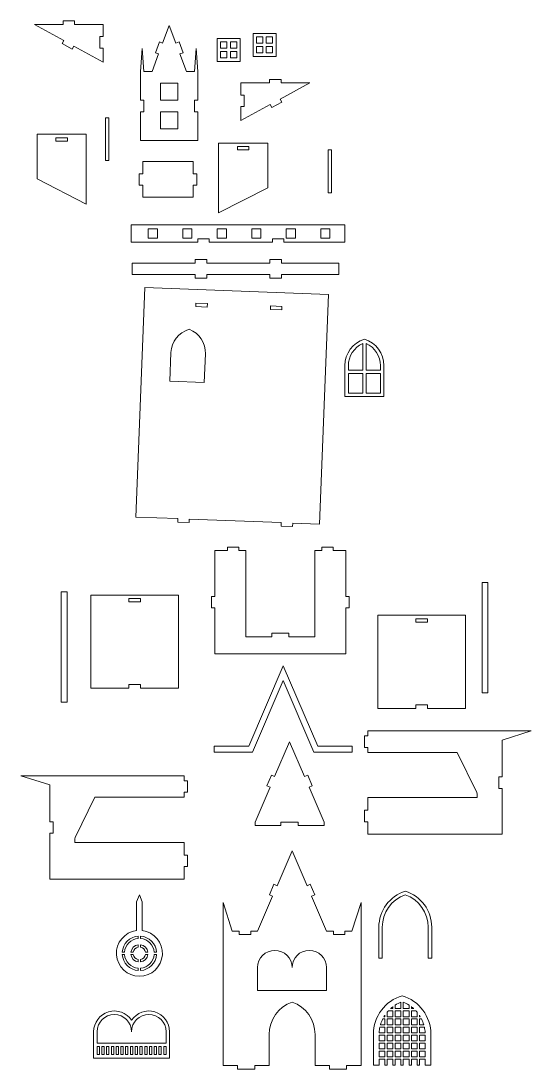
# Model space of a CAD drawing. Header units: millimetres. Extents: x -5563 to 1495, y -1833 to 2679.
# Drawn here: x -1067 to -624, y 1206 to 2118 of the extents above; entities that cross this region are included whole.
import ezdxf

# ---------------------------------------------------------------- set-up
doc = ezdxf.new("R2010")
doc.units = ezdxf.units.MM

msp = doc.modelspace()

# ---------------------------------------------------------------- linework, layer by layer
at = {"color": 7, "linetype": 'Continuous', "lineweight": 15}
for p, q in [((-1030.8, 2118.02), (-1030.8, 2115.02)), ((-1020.8, 2118.02), (-1030.8, 2118.02)), ((-1020.8, 2115.02), (-1020.8, 2118.02)), ((-1055.8, 2115.02), (-1030.18, 2101)), ((-1030.8, 2115.02), (-1055.8, 2115.02)), ((-995.8, 2115.02), (-1020.8, 2115.02)), ((-995.8, 2104.42), (-995.8, 2115.02)), ((-938.39, 2114.01), (-944.14, 2098.69)), ((-932.65, 2098.69), (-938.39, 2114.01)), ((-865.43, 2107.21), (-865.43, 2087.21)), ((-845.43, 2107.21), (-865.43, 2107.21)), ((-845.43, 2087.21), (-845.43, 2107.21)), ((-1030.18, 2101), (-1031.62, 2098.37)), ((-1031.62, 2098.37), (-1022.85, 2093.57)), ((-998.8, 2104.42), (-995.8, 2104.42)), ((-998.8, 2104.42), (-998.8, 2094.42)), ((-946.94, 2099.75), (-950.46, 2090.38)), ((-944.14, 2098.69), (-946.94, 2099.75)), ((-929.84, 2099.75), (-932.65, 2098.69)), ((-926.33, 2090.38), (-929.84, 2099.75)), ((-896.69, 2102.88), (-896.69, 2082.88)), ((-876.69, 2102.88), (-896.69, 2102.88)), ((-888.19, 2099.88), (-893.69, 2099.88)), ((-893.69, 2099.88), (-893.69, 2094.38)), ((-888.19, 2094.38), (-888.19, 2099.88)), ((-885.19, 2099.88), (-885.19, 2094.38)), ((-879.69, 2099.88), (-885.19, 2099.88)), ((-879.69, 2094.38), (-879.69, 2099.88)), ((-876.69, 2082.88), (-876.69, 2102.88)), ((-862.43, 2104.21), (-862.43, 2098.71)), ((-856.93, 2104.21), (-862.43, 2104.21)), ((-862.43, 2098.71), (-856.93, 2098.71)), ((-856.93, 2098.71), (-856.93, 2104.21)), ((-848.43, 2104.21), (-853.93, 2104.21)), ((-853.93, 2104.21), (-853.93, 2098.71)), ((-853.93, 2098.71), (-848.43, 2098.71)), ((-848.43, 2098.71), (-848.43, 2104.21)), ((-1022.85, 2093.57), (-1021.41, 2096.2)), ((-1021.41, 2096.2), (-995.8, 2082.19)), ((-998.8, 2094.42), (-995.8, 2094.42)), ((-995.8, 2082.19), (-995.8, 2094.42)), ((-961.89, 2094.01), (-963.39, 2074.01)), ((-960.39, 2074.01), (-961.89, 2094.01)), ((-947.65, 2089.33), (-953.39, 2074.01)), ((-950.46, 2090.38), (-947.65, 2089.33)), ((-929.14, 2089.33), (-926.33, 2090.38)), ((-923.39, 2074.01), (-929.14, 2089.33)), ((-914.89, 2094.01), (-916.39, 2074.01)), ((-913.39, 2074.01), (-914.89, 2094.01)), ((-893.69, 2094.38), (-888.19, 2094.38)), ((-888.19, 2091.38), (-893.69, 2091.38)), ((-893.69, 2091.38), (-893.69, 2085.88)), ((-888.19, 2085.88), (-888.19, 2091.38)), ((-885.19, 2094.38), (-879.69, 2094.38)), ((-885.19, 2091.38), (-885.19, 2085.88)), ((-879.69, 2091.38), (-885.19, 2091.38)), ((-879.69, 2085.88), (-879.69, 2091.38)), ((-862.43, 2095.71), (-862.43, 2090.21)), ((-856.93, 2095.71), (-862.43, 2095.71)), ((-862.43, 2090.21), (-856.93, 2090.21)), ((-856.93, 2090.21), (-856.93, 2095.71)), ((-848.43, 2095.71), (-853.93, 2095.71)), ((-853.93, 2095.71), (-853.93, 2090.21)), ((-853.93, 2090.21), (-848.43, 2090.21)), ((-848.43, 2090.21), (-848.43, 2095.71)), ((-896.69, 2082.88), (-876.69, 2082.88)), ((-893.69, 2085.88), (-888.19, 2085.88)), ((-885.19, 2085.88), (-879.69, 2085.88)), ((-865.43, 2087.21), (-845.43, 2087.21)), ((-963.39, 2074.01), (-963.39, 2049.01)), ((-953.39, 2074.01), (-960.39, 2074.01)), ((-916.39, 2074.01), (-923.39, 2074.01)), ((-913.39, 2049.01), (-913.39, 2074.01)), ((-930.89, 2064.01), (-945.89, 2064.01)), ((-945.89, 2064.01), (-945.89, 2049.01)), ((-930.89, 2049.01), (-930.89, 2064.01)), ((-876.15, 2053.5), (-876.15, 2064.09)), ((-876.15, 2064.09), (-851.15, 2064.09)), ((-851.15, 2067.09), (-851.15, 2064.09)), ((-841.15, 2067.09), (-851.15, 2067.09)), ((-816.15, 2064.09), (-841.77, 2050.08)), ((-841.15, 2064.09), (-841.15, 2067.09)), ((-841.15, 2064.09), (-816.15, 2064.09)), ((-873.15, 2053.5), (-876.15, 2053.5)), ((-873.15, 2043.5), (-873.15, 2053.5)), ((-960.39, 2049.01), (-963.39, 2049.01)), ((-960.39, 2039.01), (-960.39, 2049.01)), ((-945.89, 2049.01), (-930.89, 2049.01)), ((-916.39, 2049.01), (-913.39, 2049.01)), ((-916.39, 2049.01), (-916.39, 2039.01)), ((-850.54, 2045.28), (-876.15, 2031.26)), ((-876.15, 2031.26), (-876.15, 2043.5)), ((-873.15, 2043.5), (-876.15, 2043.5)), ((-850.54, 2045.28), (-849.1, 2042.65)), ((-849.1, 2042.65), (-840.33, 2047.45)), ((-840.33, 2047.45), (-841.77, 2050.08)), ((-963.39, 2039.01), (-963.39, 2014.01)), ((-960.39, 2039.01), (-963.39, 2039.01)), ((-945.89, 2039.01), (-945.89, 2024.01)), ((-930.89, 2039.01), (-945.89, 2039.01)), ((-930.89, 2024.01), (-930.89, 2039.01)), ((-916.39, 2039.01), (-913.39, 2039.01)), ((-913.39, 2014.01), (-913.39, 2039.01)), ((-993.97, 2033.83), (-990.97, 2033.83)), ((-993.97, 2033.83), (-993.97, 1996.63)), ((-990.97, 2033.83), (-990.97, 1996.63)), ((-1053.34, 2019.35), (-1053.34, 1980.52)), ((-1010.62, 2019.35), (-1053.34, 2019.35)), ((-1036.98, 2016.35), (-1026.98, 2016.35)), ((-1036.98, 2013.35), (-1036.98, 2016.35)), ((-1026.98, 2013.35), (-1026.98, 2016.35)), ((-1010.62, 1958.63), (-1010.62, 2019.35)), ((-945.89, 2024.01), (-930.89, 2024.01)), ((-1036.98, 2013.35), (-1026.98, 2013.35)), ((-963.39, 2014.01), (-913.39, 2014.01)), ((-895.43, 1951.02), (-895.43, 2011.74)), ((-895.43, 2011.74), (-852.71, 2011.74)), ((-879.07, 2008.74), (-869.07, 2008.74)), ((-879.07, 2005.74), (-879.07, 2008.74)), ((-869.07, 2005.74), (-869.07, 2008.74)), ((-852.71, 2011.74), (-852.71, 1972.91)), ((-879.07, 2005.74), (-869.07, 2005.74)), ((-797.17, 2005.76), (-800.17, 2005.76)), ((-800.17, 2005.76), (-800.17, 1968.57)), ((-797.17, 2005.76), (-797.17, 1968.57)), ((-993.97, 1996.63), (-990.97, 1996.63)), ((-961.49, 1995.71), (-917.49, 1995.71)), ((-961.49, 1985.11), (-961.49, 1995.71)), ((-917.49, 1985.11), (-917.49, 1995.71)), ((-1053.34, 1980.52), (-1010.62, 1958.63)), ((-964.49, 1975.11), (-964.49, 1985.11)), ((-964.49, 1985.11), (-961.49, 1985.11)), ((-917.49, 1985.11), (-914.49, 1985.11)), ((-914.49, 1985.11), (-914.49, 1975.11)), ((-961.49, 1975.11), (-964.49, 1975.11)), ((-961.49, 1964.52), (-961.49, 1975.11)), ((-917.49, 1964.52), (-917.49, 1975.11)), ((-914.49, 1975.11), (-917.49, 1975.11)), ((-852.71, 1972.91), (-895.43, 1951.02)), ((-917.49, 1964.52), (-961.49, 1964.52)), ((-797.17, 1968.57), (-800.17, 1968.57)), ((-971.63, 1940.49), (-971.63, 1925.49)), ((-785.63, 1940.49), (-971.63, 1940.49)), ((-948.63, 1936.99), (-956.63, 1936.99)), ((-956.63, 1936.99), (-956.63, 1928.99)), ((-948.63, 1928.99), (-948.63, 1936.99)), ((-918.63, 1936.99), (-926.63, 1936.99)), ((-926.63, 1936.99), (-926.63, 1928.99)), ((-918.63, 1928.99), (-918.63, 1936.99)), ((-896.63, 1936.99), (-896.63, 1928.99)), ((-888.63, 1936.99), (-896.63, 1936.99)), ((-888.63, 1928.99), (-888.63, 1936.99)), ((-858.63, 1936.99), (-866.63, 1936.99)), ((-866.63, 1936.99), (-866.63, 1928.99)), ((-858.63, 1928.99), (-858.63, 1936.99)), ((-828.63, 1936.99), (-836.63, 1936.99)), ((-836.63, 1936.99), (-836.63, 1928.99)), ((-828.63, 1928.99), (-828.63, 1936.99)), ((-798.63, 1936.99), (-806.63, 1936.99)), ((-806.63, 1936.99), (-806.63, 1928.99)), ((-798.63, 1928.99), (-798.63, 1936.99)), ((-785.63, 1925.49), (-785.63, 1940.49)), ((-971.63, 1925.49), (-913.63, 1925.49)), ((-956.63, 1928.99), (-948.63, 1928.99)), ((-926.63, 1928.99), (-918.63, 1928.99)), ((-913.63, 1928.49), (-913.63, 1925.49)), ((-903.63, 1928.49), (-913.63, 1928.49)), ((-903.63, 1928.49), (-903.63, 1925.49)), ((-903.63, 1925.49), (-848.63, 1925.49)), ((-896.63, 1928.99), (-888.63, 1928.99)), ((-866.63, 1928.99), (-858.63, 1928.99)), ((-848.63, 1928.49), (-848.63, 1925.49)), ((-838.63, 1928.49), (-848.63, 1928.49)), ((-838.63, 1928.49), (-838.63, 1925.49)), ((-838.63, 1925.49), (-785.63, 1925.49)), ((-836.63, 1928.99), (-828.63, 1928.99)), ((-806.63, 1928.99), (-798.63, 1928.99)), ((-970.8, 1907.28), (-970.8, 1897.28)), ((-970.8, 1907.28), (-915.8, 1907.28)), ((-915.8, 1910.28), (-915.8, 1907.28)), ((-905.8, 1910.28), (-915.8, 1910.28)), ((-905.8, 1907.28), (-905.8, 1910.28)), ((-905.8, 1907.28), (-850.8, 1907.28)), ((-840.8, 1910.28), (-850.8, 1910.28)), ((-850.8, 1910.28), (-850.8, 1907.28)), ((-840.8, 1907.28), (-840.8, 1910.28)), ((-840.8, 1907.28), (-790.8, 1907.28)), ((-790.8, 1907.28), (-790.8, 1897.28)), ((-970.8, 1897.28), (-915.8, 1897.28)), ((-915.8, 1897.28), (-915.8, 1894.28)), ((-915.8, 1894.28), (-905.8, 1894.28)), ((-905.8, 1894.28), (-905.8, 1897.28)), ((-905.8, 1897.28), (-850.8, 1897.28)), ((-850.8, 1897.28), (-850.8, 1894.28)), ((-850.8, 1894.28), (-840.8, 1894.28)), ((-840.8, 1894.28), (-840.8, 1897.28)), ((-840.8, 1897.28), (-790.8, 1897.28)), ((-959.74, 1886.15), (-967.4, 1686.29)), ((-959.74, 1886.15), (-799.85, 1880.01)), ((-799.85, 1880.01), (-807.52, 1680.16)), ((-915.23, 1872.43), (-915.34, 1869.43)), ((-905.24, 1872.05), (-915.23, 1872.43)), ((-905.24, 1872.05), (-905.35, 1869.05)), ((-905.35, 1869.05), (-915.34, 1869.43)), ((-850.28, 1869.94), (-850.39, 1866.94)), ((-840.4, 1866.56), (-850.39, 1866.94)), ((-840.29, 1869.56), (-850.28, 1869.94)), ((-840.29, 1869.56), (-840.4, 1866.56)), ((-770.04, 1837.27), (-770.04, 1814.06)), ((-767.04, 1814.06), (-767.04, 1837.27)), ((-936.9, 1829.37), (-937.85, 1804.39)), ((-907.88, 1803.24), (-906.92, 1828.22)), ((-785.54, 1791.06), (-785.54, 1818.06)), ((-782.54, 1814.06), (-782.54, 1818.06)), ((-754.54, 1818.06), (-754.54, 1814.06)), ((-751.54, 1818.06), (-751.54, 1791.06)), ((-770.04, 1814.06), (-782.54, 1814.06)), ((-782.54, 1794.06), (-782.54, 1811.06)), ((-782.54, 1811.06), (-770.04, 1811.06)), ((-770.04, 1811.06), (-770.04, 1794.06)), ((-754.54, 1814.06), (-767.04, 1814.06)), ((-767.04, 1811.06), (-754.54, 1811.06)), ((-767.04, 1794.06), (-767.04, 1811.06)), ((-754.54, 1811.06), (-754.54, 1794.06)), ((-937.85, 1804.39), (-907.88, 1803.24)), ((-751.54, 1791.06), (-785.54, 1791.06)), ((-770.04, 1794.06), (-782.54, 1794.06)), ((-754.54, 1794.06), (-767.04, 1794.06)), ((-967.4, 1686.29), (-930.93, 1684.89)), ((-930.93, 1684.89), (-931.04, 1681.9)), ((-931.04, 1681.9), (-921.05, 1681.51)), ((-921.05, 1681.51), (-920.94, 1684.51)), ((-920.94, 1684.51), (-840.99, 1681.45)), ((-840.99, 1681.45), (-841.11, 1678.45)), ((-841.11, 1678.45), (-831.12, 1678.06)), ((-831.12, 1678.06), (-831, 1681.06)), ((-831, 1681.06), (-807.52, 1680.16)), ((-898.71, 1617.12), (-898.71, 1657.12)), ((-898.71, 1657.12), (-887.71, 1657.12)), ((-887.71, 1657.12), (-887.71, 1660.12)), ((-887.71, 1660.12), (-877.71, 1660.12)), ((-877.71, 1660.12), (-877.71, 1657.12)), ((-877.71, 1657.12), (-871.71, 1657.12)), ((-871.71, 1657.12), (-871.71, 1582.12)), ((-811.71, 1582.12), (-811.71, 1657.12)), ((-811.71, 1657.12), (-805.71, 1657.12)), ((-805.71, 1657.12), (-805.71, 1660.12)), ((-805.71, 1660.12), (-795.71, 1660.12)), ((-795.71, 1660.12), (-795.71, 1657.12)), ((-795.71, 1657.12), (-784.71, 1657.12)), ((-784.71, 1657.12), (-784.71, 1617.12)), ((-666.1, 1629.16), (-666.1, 1533.16)), ((-661.1, 1629.16), (-666.1, 1629.16)), ((-661.1, 1533.16), (-661.1, 1629.16)), ((-1032.36, 1621.24), (-1032.36, 1525.24)), ((-1027.36, 1621.24), (-1032.36, 1621.24)), ((-1027.36, 1525.24), (-1027.36, 1621.24)), ((-1006.6, 1537.38), (-1006.6, 1618.38)), ((-1006.6, 1618.38), (-930.45, 1618.38)), ((-973.52, 1615.38), (-963.52, 1615.38)), ((-973.52, 1612.38), (-973.52, 1615.38)), ((-963.52, 1615.38), (-963.52, 1612.38)), ((-930.45, 1618.38), (-930.45, 1537.38)), ((-901.71, 1617.12), (-898.71, 1617.12)), ((-901.71, 1607.12), (-901.71, 1617.12)), ((-784.71, 1617.12), (-781.71, 1617.12)), ((-781.71, 1617.12), (-781.71, 1607.12)), ((-963.52, 1612.38), (-973.52, 1612.38)), ((-898.71, 1607.12), (-901.71, 1607.12)), ((-898.71, 1567.12), (-898.71, 1607.12)), ((-781.71, 1607.12), (-784.71, 1607.12)), ((-784.71, 1607.12), (-784.71, 1567.12)), ((-756.83, 1519.75), (-756.83, 1600.75)), ((-756.83, 1600.75), (-680.67, 1600.75)), ((-723.75, 1597.75), (-713.75, 1597.75)), ((-723.75, 1594.75), (-723.75, 1597.75)), ((-713.75, 1597.75), (-713.75, 1594.75)), ((-680.67, 1600.75), (-680.67, 1519.75)), ((-713.75, 1594.75), (-723.75, 1594.75)), ((-871.71, 1582.12), (-849.21, 1582.12)), ((-849.21, 1582.12), (-849.21, 1585.12)), ((-849.21, 1585.12), (-834.21, 1585.12)), ((-834.21, 1582.12), (-834.21, 1585.12)), ((-834.21, 1582.12), (-811.71, 1582.12)), ((-784.71, 1567.12), (-898.71, 1567.12)), ((-839.21, 1556.71), (-869.21, 1486.71)), ((-809.21, 1486.71), (-839.21, 1556.71)), ((-865.91, 1481.71), (-839.21, 1544.01)), ((-839.21, 1544.01), (-812.51, 1481.71)), ((-973.52, 1537.38), (-1006.6, 1537.38)), ((-973.52, 1540.38), (-963.52, 1540.38)), ((-973.52, 1537.38), (-973.52, 1540.38)), ((-963.52, 1540.38), (-963.52, 1537.38)), ((-930.45, 1537.38), (-963.52, 1537.38)), ((-666.1, 1533.16), (-661.1, 1533.16)), ((-1032.36, 1525.24), (-1027.36, 1525.24)), ((-723.75, 1519.75), (-756.83, 1519.75)), ((-723.75, 1522.75), (-713.75, 1522.75)), ((-723.75, 1519.75), (-723.75, 1522.75)), ((-713.75, 1522.75), (-713.75, 1519.75)), ((-680.67, 1519.75), (-713.75, 1519.75)), ((-623.57, 1500.11), (-765.57, 1500.11)), ((-765.57, 1500.11), (-765.57, 1495.77)), ((-648.57, 1492.11), (-623.57, 1500.11)), ((-833.68, 1490.74), (-846.71, 1460.34)), ((-820.65, 1460.34), (-833.68, 1490.74)), ((-768.57, 1495.77), (-768.57, 1485.77)), ((-765.57, 1495.77), (-768.57, 1495.77)), ((-648.57, 1460.11), (-648.57, 1492.11)), ((-869.21, 1486.71), (-899.21, 1486.71)), ((-899.21, 1486.71), (-899.21, 1481.71)), ((-899.21, 1481.71), (-865.91, 1481.71)), ((-812.51, 1481.71), (-779.21, 1481.71)), ((-779.21, 1486.71), (-809.21, 1486.71)), ((-779.21, 1481.71), (-779.21, 1486.71)), ((-768.57, 1485.77), (-765.57, 1485.77)), ((-765.57, 1485.77), (-765.57, 1481.42)), ((-765.57, 1481.42), (-687.87, 1481.42)), ((-687.87, 1481.42), (-670.87, 1446.42)), ((-925.44, 1461.11), (-1067.44, 1461.11)), ((-1067.44, 1461.11), (-1042.44, 1453.11)), ((-925.44, 1456.77), (-925.44, 1461.11)), ((-849.47, 1461.52), (-853.4, 1452.33)), ((-846.71, 1460.34), (-849.47, 1461.52)), ((-817.89, 1461.52), (-820.65, 1460.34)), ((-813.95, 1452.33), (-817.89, 1461.52)), ((-651.57, 1460.11), (-651.57, 1450.11)), ((-651.57, 1460.11), (-648.57, 1460.11)), ((-1042.44, 1453.11), (-1042.44, 1421.11)), ((-922.44, 1456.77), (-925.44, 1456.77)), ((-922.44, 1446.77), (-922.44, 1456.77)), ((-850.65, 1451.15), (-863.68, 1420.74)), ((-853.4, 1452.33), (-850.65, 1451.15)), ((-816.71, 1451.15), (-813.95, 1452.33)), ((-803.68, 1420.74), (-816.71, 1451.15)), ((-1020.14, 1407.42), (-1003.14, 1442.42)), ((-1003.14, 1442.42), (-925.44, 1442.42)), ((-925.44, 1446.77), (-922.44, 1446.77)), ((-925.44, 1442.42), (-925.44, 1446.77)), ((-670.57, 1442.11), (-765.57, 1442.11)), ((-765.57, 1442.11), (-765.57, 1431.11)), ((-670.87, 1446.42), (-670.57, 1445.11)), ((-670.57, 1445.11), (-670.57, 1442.11)), ((-651.57, 1450.11), (-648.57, 1450.11)), ((-648.57, 1410.11), (-648.57, 1450.11)), ((-765.57, 1431.11), (-768.57, 1431.11)), ((-768.57, 1431.11), (-768.57, 1421.11)), ((-1039.44, 1421.11), (-1042.44, 1421.11)), ((-1039.44, 1411.11), (-1039.44, 1421.11)), ((-863.68, 1420.74), (-863.68, 1417.74)), ((-863.68, 1417.74), (-841.18, 1417.74)), ((-841.18, 1417.74), (-841.18, 1420.74)), ((-841.18, 1420.74), (-826.18, 1420.74)), ((-826.18, 1420.74), (-826.18, 1417.74)), ((-826.18, 1417.74), (-803.68, 1417.74)), ((-803.68, 1417.74), (-803.68, 1420.74)), ((-768.57, 1421.11), (-765.57, 1421.11)), ((-765.57, 1421.11), (-765.57, 1410.11)), ((-1042.44, 1411.11), (-1042.44, 1371.11)), ((-1039.44, 1411.11), (-1042.44, 1411.11)), ((-1020.44, 1406.11), (-1020.14, 1407.42)), ((-1020.44, 1403.11), (-1020.44, 1406.11)), ((-765.57, 1410.11), (-648.57, 1410.11)), ((-925.44, 1403.11), (-1020.44, 1403.11)), ((-925.44, 1392.11), (-925.44, 1403.11)), ((-831.53, 1395.84), (-844.56, 1365.43)), ((-818.5, 1365.43), (-831.53, 1395.84)), ((-922.44, 1392.11), (-925.44, 1392.11)), ((-922.44, 1382.11), (-922.44, 1392.11)), ((-925.44, 1382.11), (-922.44, 1382.11)), ((-925.44, 1371.11), (-925.44, 1382.11)), ((-1042.44, 1371.11), (-925.44, 1371.11)), ((-847.32, 1366.61), (-851.26, 1357.42)), ((-844.56, 1365.43), (-847.32, 1366.61)), ((-815.75, 1366.61), (-818.5, 1365.43)), ((-811.81, 1357.42), (-815.75, 1366.61)), ((-964.37, 1357.32), (-966.87, 1351.48)), ((-966.87, 1351.48), (-966.87, 1326.39)), ((-961.87, 1351.48), (-964.37, 1357.32)), ((-961.87, 1326.39), (-961.87, 1351.48)), ((-891.53, 1350.84), (-891.53, 1208.84)), ((-883.53, 1325.84), (-891.53, 1350.84)), ((-848.5, 1356.24), (-861.53, 1325.84)), ((-851.26, 1357.42), (-848.5, 1356.24)), ((-814.56, 1356.24), (-811.81, 1357.42)), ((-801.53, 1325.84), (-814.56, 1356.24)), ((-771.53, 1350.84), (-779.53, 1325.84)), ((-771.53, 1208.84), (-771.53, 1350.84)), ((-877.53, 1325.84), (-883.53, 1325.84)), ((-877.53, 1322.84), (-877.53, 1325.84)), ((-877.53, 1322.84), (-867.53, 1322.84)), ((-867.53, 1322.84), (-867.53, 1325.84)), ((-861.53, 1325.84), (-867.53, 1325.84)), ((-795.53, 1325.84), (-801.53, 1325.84)), ((-795.53, 1322.84), (-795.53, 1325.84)), ((-795.53, 1322.84), (-785.53, 1322.84)), ((-785.53, 1322.84), (-785.53, 1325.84)), ((-779.53, 1325.84), (-785.53, 1325.84)), ((-756, 1329.25), (-756, 1302.25)), ((-753, 1302.25), (-753, 1329.25)), ((-713, 1329.25), (-713, 1302.25)), ((-710, 1302.25), (-710, 1329.25)), ((-965.37, 1321.51), (-965.37, 1319.5)), ((-965.37, 1313.98), (-965.37, 1311.95)), ((-963.37, 1321.51), (-963.37, 1319.5)), ((-963.37, 1313.98), (-963.37, 1311.95)), ((-977.34, 1307.54), (-979.34, 1307.54)), ((-977.34, 1305.54), (-979.34, 1305.54)), ((-969.78, 1307.54), (-971.81, 1307.54)), ((-969.78, 1305.54), (-971.81, 1305.54)), ((-956.94, 1307.54), (-958.97, 1307.54)), ((-956.94, 1305.54), (-958.97, 1305.54)), ((-949.41, 1307.54), (-951.41, 1307.54)), ((-949.41, 1305.54), (-951.41, 1305.54)), ((-965.37, 1301.14), (-965.37, 1299.11)), ((-963.37, 1301.14), (-963.37, 1299.11)), ((-756, 1302.25), (-753, 1302.25)), ((-713, 1302.25), (-710, 1302.25)), ((-965.37, 1293.58), (-965.37, 1291.58)), ((-963.37, 1293.58), (-963.37, 1291.58)), ((-861.53, 1294.12), (-861.53, 1274.12)), ((-801.53, 1274.12), (-801.53, 1294.12)), ((-861.53, 1274.12), (-801.53, 1274.12)), ((-743.73, 1258.41), (-743.73, 1260.13)), ((-741.73, 1261.5), (-741.73, 1258.41)), ((-736.73, 1258.41), (-736.73, 1264.04)), ((-734.73, 1264.04), (-734.73, 1258.41)), ((-729.73, 1258.41), (-729.73, 1261.5)), ((-727.73, 1260.13), (-727.73, 1258.41)), ((-751.54, 1251.41), (-750.73, 1251.41)), ((-750.73, 1251.41), (-750.73, 1252.71)), ((-748.73, 1255.39), (-748.73, 1251.41)), ((-748.73, 1251.41), (-743.73, 1251.41)), ((-743.73, 1256.41), (-747.83, 1256.41)), ((-745.81, 1258.41), (-743.73, 1258.41)), ((-743.73, 1251.41), (-743.73, 1256.41)), ((-741.73, 1258.41), (-736.73, 1258.41)), ((-736.73, 1256.41), (-741.73, 1256.41)), ((-741.73, 1256.41), (-741.73, 1251.41)), ((-741.73, 1251.41), (-736.73, 1251.41)), ((-736.73, 1251.41), (-736.73, 1256.41)), ((-734.73, 1258.41), (-729.73, 1258.41)), ((-729.73, 1256.41), (-734.73, 1256.41)), ((-734.73, 1256.41), (-734.73, 1251.41)), ((-734.73, 1251.41), (-729.73, 1251.41)), ((-729.73, 1251.41), (-729.73, 1256.41)), ((-727.73, 1258.41), (-725.64, 1258.41)), ((-727.73, 1256.41), (-727.73, 1251.41)), ((-723.62, 1256.41), (-727.73, 1256.41)), ((-727.73, 1251.41), (-722.73, 1251.41)), ((-722.73, 1251.41), (-722.73, 1255.39)), ((-720.73, 1252.71), (-720.73, 1251.41)), ((-720.73, 1251.41), (-719.91, 1251.41)), ((-750.73, 1242.41), (-755.06, 1242.41)), ((-754.56, 1244.41), (-750.73, 1244.41)), ((-750.73, 1249.41), (-752.62, 1249.41)), ((-750.73, 1244.41), (-750.73, 1249.41)), ((-750.73, 1237.41), (-750.73, 1242.41)), ((-743.73, 1249.41), (-748.73, 1249.41)), ((-748.73, 1249.41), (-748.73, 1244.41)), ((-748.73, 1244.41), (-743.73, 1244.41)), ((-743.73, 1242.41), (-748.73, 1242.41)), ((-748.73, 1242.41), (-748.73, 1237.41)), ((-743.73, 1244.41), (-743.73, 1249.41)), ((-743.73, 1237.41), (-743.73, 1242.41)), ((-736.73, 1249.41), (-741.73, 1249.41)), ((-741.73, 1249.41), (-741.73, 1244.41)), ((-741.73, 1244.41), (-736.73, 1244.41)), ((-736.73, 1242.41), (-741.73, 1242.41)), ((-741.73, 1242.41), (-741.73, 1237.41)), ((-736.73, 1244.41), (-736.73, 1249.41)), ((-736.73, 1237.41), (-736.73, 1242.41)), ((-729.73, 1249.41), (-734.73, 1249.41)), ((-734.73, 1249.41), (-734.73, 1244.41)), ((-734.73, 1244.41), (-729.73, 1244.41)), ((-729.73, 1242.41), (-734.73, 1242.41)), ((-734.73, 1242.41), (-734.73, 1237.41)), ((-729.73, 1244.41), (-729.73, 1249.41)), ((-729.73, 1237.41), (-729.73, 1242.41)), ((-722.73, 1249.41), (-727.73, 1249.41)), ((-727.73, 1249.41), (-727.73, 1244.41)), ((-727.73, 1244.41), (-722.73, 1244.41)), ((-722.73, 1242.41), (-727.73, 1242.41)), ((-727.73, 1242.41), (-727.73, 1237.41)), ((-722.73, 1244.41), (-722.73, 1249.41)), ((-722.73, 1237.41), (-722.73, 1242.41)), ((-720.73, 1249.41), (-720.73, 1244.41)), ((-718.83, 1249.41), (-720.73, 1249.41)), ((-720.73, 1244.41), (-716.89, 1244.41)), ((-720.73, 1242.41), (-720.73, 1237.41)), ((-716.39, 1242.41), (-720.73, 1242.41)), ((-1004.18, 1238.36), (-1004.18, 1215.36)), ((-1001.18, 1238.36), (-1001.18, 1228.36)), ((-941.18, 1228.36), (-941.18, 1238.36)), ((-938.18, 1215.36), (-938.18, 1238.36)), ((-851.53, 1208.84), (-851.53, 1235.84)), ((-811.53, 1235.84), (-811.53, 1208.84)), ((-760.73, 1236.13), (-760.73, 1209.13)), ((-750.73, 1235.41), (-755.73, 1235.41)), ((-755.73, 1235.41), (-755.73, 1230.41)), ((-755.7, 1237.41), (-750.73, 1237.41)), ((-750.73, 1230.41), (-750.73, 1235.41)), ((-748.73, 1237.41), (-743.73, 1237.41)), ((-743.73, 1235.41), (-748.73, 1235.41)), ((-748.73, 1235.41), (-748.73, 1230.41)), ((-743.73, 1230.41), (-743.73, 1235.41)), ((-741.73, 1237.41), (-736.73, 1237.41)), ((-736.73, 1235.41), (-741.73, 1235.41)), ((-741.73, 1235.41), (-741.73, 1230.41)), ((-736.73, 1230.41), (-736.73, 1235.41)), ((-734.73, 1237.41), (-729.73, 1237.41)), ((-734.73, 1235.41), (-734.73, 1230.41)), ((-729.73, 1235.41), (-734.73, 1235.41)), ((-729.73, 1230.41), (-729.73, 1235.41)), ((-727.73, 1237.41), (-722.73, 1237.41)), ((-722.73, 1235.41), (-727.73, 1235.41)), ((-727.73, 1235.41), (-727.73, 1230.41)), ((-722.73, 1230.41), (-722.73, 1235.41)), ((-720.73, 1237.41), (-715.75, 1237.41)), ((-715.73, 1235.41), (-720.73, 1235.41)), ((-720.73, 1235.41), (-720.73, 1230.41)), ((-715.73, 1230.41), (-715.73, 1235.41)), ((-710.73, 1209.13), (-710.73, 1236.13)), ((-1001.18, 1228.36), (-941.18, 1228.36)), ((-1001.18, 1225.36), (-1001.18, 1218.36)), ((-999.18, 1225.36), (-1001.18, 1225.36)), ((-999.18, 1218.36), (-999.18, 1225.36)), ((-995.04, 1225.36), (-997.04, 1225.36)), ((-997.04, 1225.36), (-997.04, 1218.36)), ((-995.04, 1218.36), (-995.04, 1225.36)), ((-990.9, 1225.36), (-992.9, 1225.36)), ((-992.9, 1225.36), (-992.9, 1218.36)), ((-990.9, 1218.36), (-990.9, 1225.36)), ((-986.76, 1225.36), (-988.76, 1225.36)), ((-988.76, 1225.36), (-988.76, 1218.36)), ((-986.76, 1218.36), (-986.76, 1225.36)), ((-984.61, 1225.36), (-984.61, 1218.36)), ((-982.61, 1225.36), (-984.61, 1225.36)), ((-982.61, 1218.36), (-982.61, 1225.36)), ((-978.47, 1225.36), (-980.47, 1225.36)), ((-980.47, 1225.36), (-980.47, 1218.36)), ((-978.47, 1218.36), (-978.47, 1225.36)), ((-974.33, 1225.36), (-976.33, 1225.36)), ((-976.33, 1225.36), (-976.33, 1218.36)), ((-974.33, 1218.36), (-974.33, 1225.36)), ((-972.18, 1225.36), (-972.18, 1218.36)), ((-970.18, 1225.36), (-972.18, 1225.36)), ((-970.18, 1218.36), (-970.18, 1225.36)), ((-966.04, 1225.36), (-968.04, 1225.36)), ((-968.04, 1225.36), (-968.04, 1218.36)), ((-966.04, 1218.36), (-966.04, 1225.36)), ((-963.9, 1225.36), (-963.9, 1218.36)), ((-961.9, 1225.36), (-963.9, 1225.36)), ((-961.9, 1218.36), (-961.9, 1225.36)), ((-959.76, 1225.36), (-959.76, 1218.36)), ((-957.76, 1225.36), (-959.76, 1225.36)), ((-957.76, 1218.36), (-957.76, 1225.36)), ((-955.61, 1225.36), (-955.61, 1218.36)), ((-953.61, 1225.36), (-955.61, 1225.36)), ((-953.61, 1218.36), (-953.61, 1225.36)), ((-949.47, 1225.36), (-951.47, 1225.36)), ((-951.47, 1225.36), (-951.47, 1218.36)), ((-949.47, 1218.36), (-949.47, 1225.36)), ((-947.33, 1225.36), (-947.33, 1218.36)), ((-945.33, 1225.36), (-947.33, 1225.36)), ((-945.33, 1218.36), (-945.33, 1225.36)), ((-941.18, 1225.36), (-943.18, 1225.36)), ((-943.18, 1225.36), (-943.18, 1218.36)), ((-941.18, 1218.36), (-941.18, 1225.36)), ((-755.73, 1230.41), (-750.73, 1230.41)), ((-750.73, 1228.41), (-755.73, 1228.41)), ((-755.73, 1228.41), (-755.73, 1223.41)), ((-755.73, 1223.41), (-750.73, 1223.41)), ((-750.73, 1223.41), (-750.73, 1228.41)), ((-748.73, 1230.41), (-743.73, 1230.41)), ((-743.73, 1228.41), (-748.73, 1228.41)), ((-748.73, 1228.41), (-748.73, 1223.41)), ((-748.73, 1223.41), (-743.73, 1223.41)), ((-743.73, 1223.41), (-743.73, 1228.41)), ((-741.73, 1230.41), (-736.73, 1230.41)), ((-736.73, 1228.41), (-741.73, 1228.41)), ((-741.73, 1228.41), (-741.73, 1223.41)), ((-741.73, 1223.41), (-736.73, 1223.41)), ((-736.73, 1223.41), (-736.73, 1228.41)), ((-734.73, 1230.41), (-729.73, 1230.41)), ((-729.73, 1228.41), (-734.73, 1228.41)), ((-734.73, 1228.41), (-734.73, 1223.41)), ((-734.73, 1223.41), (-729.73, 1223.41)), ((-729.73, 1223.41), (-729.73, 1228.41)), ((-727.73, 1230.41), (-722.73, 1230.41)), ((-722.73, 1228.41), (-727.73, 1228.41)), ((-727.73, 1228.41), (-727.73, 1223.41)), ((-727.73, 1223.41), (-722.73, 1223.41)), ((-722.73, 1223.41), (-722.73, 1228.41)), ((-720.73, 1230.41), (-715.73, 1230.41)), ((-720.73, 1228.41), (-720.73, 1223.41)), ((-715.73, 1228.41), (-720.73, 1228.41)), ((-720.73, 1223.41), (-715.73, 1223.41)), ((-715.73, 1223.41), (-715.73, 1228.41)), ((-1004.18, 1215.36), (-938.18, 1215.36)), ((-1001.18, 1218.36), (-999.18, 1218.36)), ((-997.04, 1218.36), (-995.04, 1218.36)), ((-992.9, 1218.36), (-990.9, 1218.36)), ((-988.76, 1218.36), (-986.76, 1218.36)), ((-984.61, 1218.36), (-982.61, 1218.36)), ((-980.47, 1218.36), (-978.47, 1218.36)), ((-976.33, 1218.36), (-974.33, 1218.36)), ((-972.18, 1218.36), (-970.18, 1218.36)), ((-968.04, 1218.36), (-966.04, 1218.36)), ((-963.9, 1218.36), (-961.9, 1218.36)), ((-959.76, 1218.36), (-957.76, 1218.36)), ((-955.61, 1218.36), (-953.61, 1218.36)), ((-951.47, 1218.36), (-949.47, 1218.36)), ((-947.33, 1218.36), (-945.33, 1218.36)), ((-943.18, 1218.36), (-941.18, 1218.36)), ((-750.73, 1221.41), (-755.73, 1221.41)), ((-755.73, 1221.41), (-755.73, 1216.41)), ((-755.73, 1216.41), (-750.73, 1216.41)), ((-755.73, 1214.41), (-750.73, 1214.41)), ((-755.73, 1209.13), (-755.73, 1214.41)), ((-750.73, 1216.41), (-750.73, 1221.41)), ((-750.73, 1214.41), (-750.73, 1209.13)), ((-743.73, 1221.41), (-748.73, 1221.41)), ((-748.73, 1221.41), (-748.73, 1216.41)), ((-748.73, 1216.41), (-743.73, 1216.41)), ((-748.73, 1214.41), (-743.73, 1214.41)), ((-748.73, 1209.13), (-748.73, 1214.41)), ((-743.73, 1216.41), (-743.73, 1221.41)), ((-743.73, 1214.41), (-743.73, 1209.13)), ((-736.73, 1221.41), (-741.73, 1221.41)), ((-741.73, 1221.41), (-741.73, 1216.41)), ((-741.73, 1216.41), (-736.73, 1216.41)), ((-741.73, 1214.41), (-736.73, 1214.41)), ((-741.73, 1209.13), (-741.73, 1214.41)), ((-736.73, 1216.41), (-736.73, 1221.41)), ((-736.73, 1214.41), (-736.73, 1209.13)), ((-729.73, 1221.41), (-734.73, 1221.41)), ((-734.73, 1221.41), (-734.73, 1216.41)), ((-734.73, 1216.41), (-729.73, 1216.41)), ((-734.73, 1214.41), (-729.73, 1214.41)), ((-734.73, 1209.13), (-734.73, 1214.41)), ((-729.73, 1216.41), (-729.73, 1221.41)), ((-729.73, 1214.41), (-729.73, 1209.13)), ((-722.73, 1221.41), (-727.73, 1221.41)), ((-727.73, 1221.41), (-727.73, 1216.41)), ((-727.73, 1216.41), (-722.73, 1216.41)), ((-727.73, 1209.13), (-727.73, 1214.41)), ((-727.73, 1214.41), (-722.73, 1214.41)), ((-722.73, 1216.41), (-722.73, 1221.41)), ((-722.73, 1214.41), (-722.73, 1209.13)), ((-715.73, 1221.41), (-720.73, 1221.41)), ((-720.73, 1221.41), (-720.73, 1216.41)), ((-720.73, 1216.41), (-715.73, 1216.41)), ((-720.73, 1214.41), (-715.73, 1214.41)), ((-720.73, 1209.13), (-720.73, 1214.41)), ((-715.73, 1216.41), (-715.73, 1221.41)), ((-715.73, 1214.41), (-715.73, 1209.13)), ((-879.03, 1208.84), (-891.53, 1208.84)), ((-879.03, 1205.84), (-879.03, 1208.84)), ((-879.03, 1205.84), (-864.03, 1205.84)), ((-851.53, 1208.84), (-864.03, 1208.84)), ((-864.03, 1208.84), (-864.03, 1205.84)), ((-799.03, 1208.84), (-811.53, 1208.84)), ((-799.03, 1205.84), (-799.03, 1208.84)), ((-799.03, 1205.84), (-784.03, 1205.84)), ((-771.53, 1208.84), (-784.03, 1208.84)), ((-784.03, 1208.84), (-784.03, 1205.84)), ((-760.73, 1209.13), (-755.73, 1209.13)), ((-750.73, 1209.13), (-748.73, 1209.13)), ((-743.73, 1209.13), (-741.73, 1209.13)), ((-736.73, 1209.13), (-734.73, 1209.13)), ((-729.73, 1209.13), (-727.73, 1209.13)), ((-722.73, 1209.13), (-720.73, 1209.13)), ((-715.73, 1209.13), (-710.73, 1209.13))]:
    msp.add_line(p, q, dxfattribs=at)
for centre, radius, start, end in [((-914.91, 1828.53), 22, 106.35673, 177.80372), ((-928.9, 1829.07), 22, 357.80372, 69.25072), ((-761.54, 1818.06), 24, 106.95776, 180), ((-761.54, 1818.06), 21, 113.87621, 180), ((-775.54, 1818.06), 24, 0, 73.04224), ((-775.54, 1818.06), 21, 0, 66.12379), ((-723, 1329.25), 33, 107.6397, 180), ((-743, 1329.25), 33, 0, 72.3603), ((-723, 1329.25), 30, 109.47122, 180), ((-743, 1329.25), 30, 0, 70.52878), ((-964.37, 1306.54), 20, 97.18076, 82.81924), ((-964.37, 1306.54), 15, 93.82255, 176.17745), ((-964.37, 1306.54), 13, 94.41173, 175.58827), ((-964.37, 1306.54), 7.5, 97.66226, 172.33774), ((-964.37, 1306.54), 15, 3.82255, 86.17745), ((-964.37, 1306.54), 13, 4.41173, 85.58827), ((-964.37, 1306.54), 7.5, 7.66226, 82.33774), ((-964.37, 1306.54), 15, 183.82255, 266.17745), ((-964.37, 1306.54), 13, 184.41173, 265.58827), ((-964.37, 1306.54), 7.5, 187.66226, 262.33774), ((-964.37, 1306.54), 5.5, 100.47568, 169.52432), ((-964.37, 1306.54), 5.5, 190.47568, 259.52432), ((-964.37, 1306.54), 5.5, 10.47568, 79.52432), ((-964.37, 1306.54), 5.5, 280.47568, 349.52432), ((-964.37, 1306.54), 7.5, 277.66226, 352.33774), ((-964.37, 1306.54), 13, 274.41173, 355.58827), ((-964.37, 1306.54), 15, 273.82255, 356.17745), ((-846.53, 1294.12), 15, 0, 180), ((-816.53, 1294.12), 15, 0, 180), ((-725.73, 1236.13), 35, 106.60155, 180), ((-745.73, 1236.13), 35, 0, 73.39845), ((-821.53, 1235.84), 30, 109.47122, 180), ((-841.53, 1235.84), 30, 0, 70.52878), ((-725.73, 1236.13), 30, 126.8699, 132.02874), ((-725.73, 1236.13), 30, 111.51019, 122.23095), ((-745.73, 1236.13), 30, 57.76905, 68.48981), ((-745.73, 1236.13), 30, 47.97126, 53.1301), ((-986.18, 1238.36), 18, 33.55731, 180), ((-986.18, 1238.36), 15, 0, 180), ((-956.18, 1238.36), 18, 0, 146.44269), ((-956.18, 1238.36), 15, 0, 180), ((-725.73, 1236.13), 30, 146.44269, 149.37109), ((-725.73, 1236.13), 30, 137.45707, 140.05549), ((-745.73, 1236.13), 30, 39.94451, 42.54293), ((-745.73, 1236.13), 30, 30.62891, 33.55731), ((-725.73, 1236.13), 30, 167.90837, 177.54647), ((-725.73, 1236.13), 30, 153.71675, 163.9699), ((-745.73, 1236.13), 30, 16.0301, 26.28325), ((-745.73, 1236.13), 30, 2.45353, 12.09163)]:
    msp.add_arc(centre, radius, start, end, dxfattribs=at)

doc.saveas('drawing.dxf')
